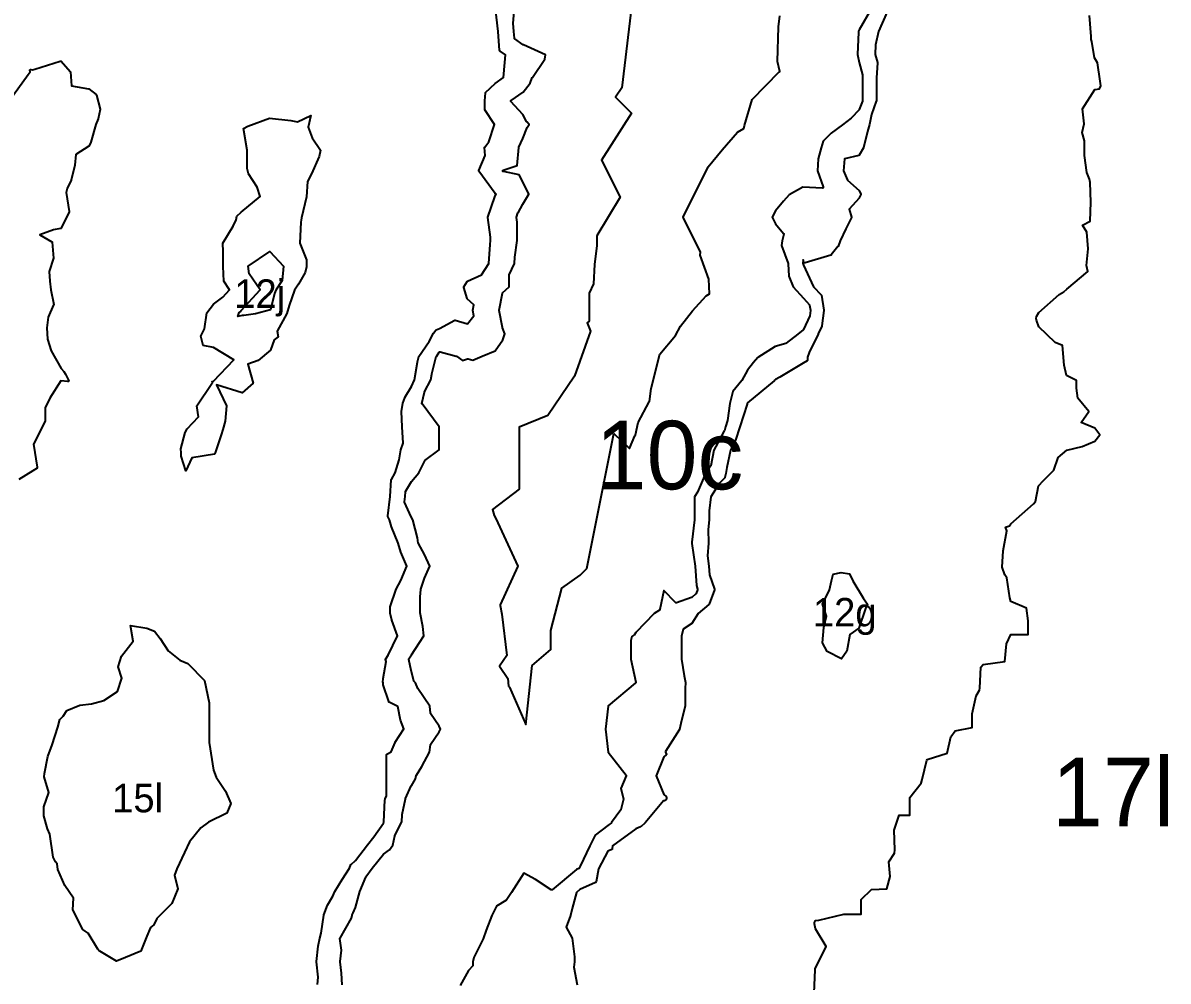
# Model space of a CAD drawing. Header units: millimetres. Extents: x 0 to 500, y 0 to 700.
# Drawn here: x 83.2 to 183.5, y 267.6 to 351.6 of the extents above; entities that cross this region are included whole.
import ezdxf
from ezdxf.enums import TextEntityAlignment as Align

# ---------------------------------------------------------------- set-up
doc = ezdxf.new("R2010")
doc.units = ezdxf.units.MM
doc.layers.add('CORTE', color=1, linetype='Continuous')
doc.layers.add('GRABADO', color=5, linetype='Continuous')

msp = doc.modelspace()

# ---------------------------------------------------------------- linework, layer by layer
at = {"layer": 'CORTE'}
for points in [[(109.01, 267.31), (109.05, 267.95), (108.9, 269.3), (108.9, 269.31), (108.9, 269.32), (109.06, 270.68), (109.06, 270.68), (109.2, 271.36), (109.2, 271.36), (109.32, 271.82), (109.54, 273.4), (109.55, 273.41), (109.55, 273.41), (109.88, 274.27), (109.88, 274.27), (110.35, 275.06), (110.51, 275.45), (110.51, 275.46), (110.51, 275.46), (111.15, 276.52), (111.15, 276.52), (111.79, 277.5), (111.93, 277.82), (111.93, 277.83), (111.94, 277.83), (111.94, 277.84), (111.95, 277.84), (112.34, 278.19), (113.39, 279.55), (113.94, 280.24), (114.77, 281.46), (114.82, 281.56), (114.91, 283.46), (114.91, 283.46), (114.91, 283.47), (114.93, 283.59), (114.93, 283.6), (114.94, 283.61), (115.03, 283.82), (115.03, 285.61), (115.03, 287.43), (115.03, 287.43), (115.03, 287.44), (115.04, 287.45), (115.04, 287.45), (115.04, 287.46), (115.05, 287.47), (115.05, 287.47), (115.06, 287.48), (115.06, 287.48), (115.06, 287.49), (115.07, 287.49), (115.46, 287.7), (115.79, 288.53), (115.79, 288.54), (115.79, 288.54), (116.56, 289.7), (116.26, 290.46), (116.26, 290.46), (116.26, 290.47), (116.05, 291.68), (115.27, 292.06), (115.26, 292.06), (115.26, 292.07), (115.25, 292.08), (115.24, 292.09), (115.24, 292.09), (115.24, 292.1), (114.76, 293.58), (114.76, 293.58), (114.74, 293.76), (114.73, 293.76), (114.73, 293.77), (114.76, 294.11), (114.76, 294.11), (115, 295.6), (114.96, 295.79), (114.96, 295.79), (114.96, 295.8), (114.96, 295.81), (114.96, 295.82), (114.96, 295.82), (114.96, 295.83), (114.96, 295.84), (114.97, 295.84), (115.18, 296.18), (116, 297.85), (115.51, 299.23), (115.51, 299.24), (115.36, 299.86), (115.36, 299.87), (115.36, 299.88), (115.36, 300.38), (115.36, 300.39), (115.36, 300.39), (115.36, 300.4), (115.89, 301.95), (115.89, 301.95), (116.29, 302.72), (116.83, 303.96), (116.29, 305.2), (116.29, 305.2), (116.06, 305.97), (115.48, 307.41), (115.48, 307.42), (115.31, 308.01), (115.16, 308.33), (115.16, 308.33), (115.16, 308.34), (115.15, 308.35), (115.15, 308.36), (115.16, 308.37), (115.35, 310.08), (115.46, 311.53), (115.46, 311.54), (115.46, 311.55), (115.46, 311.55), (115.46, 311.56), (115.47, 311.56), (115.8, 312.14), (116.15, 313.28), (116.31, 314.16), (116.31, 314.16), (116.49, 314.75), (116.42, 316.18), (116.36, 317.52), (116.36, 317.52), (116.47, 318.24), (116.47, 318.24), (116.64, 318.72), (116.64, 318.73), (116.64, 318.73), (117.22, 319.72), (117.51, 320.28), (117.76, 321.85), (117.76, 321.86), (117.88, 322.32), (117.88, 322.32), (117.89, 322.33), (117.89, 322.34), (118.78, 323.64), (119.16, 324.37), (119.16, 324.38), (119.16, 324.38), (119.37, 324.64), (119.37, 324.64), (119.37, 324.64), (119.38, 324.65), (119.39, 324.65), (119.39, 324.66), (119.69, 324.79), (121.02, 325.51), (121.03, 325.51), (121.04, 325.51), (121.05, 325.51), (121.06, 325.51), (121.07, 325.51), (122.15, 325.21), (122.69, 325.9), (122.6, 326.36), (122.6, 326.37), (122.6, 326.37), (122.6, 326.38), (122.6, 326.39), (122.69, 326.85), (122.12, 327.39), (122.12, 327.39), (122.11, 327.4), (122.11, 327.41), (122.1, 327.41), (122.1, 327.42), (121.82, 328.39), (121.82, 328.4), (121.82, 328.41), (121.82, 328.41), (121.82, 328.42), (121.82, 328.43), (121.82, 328.43), (121.82, 328.44), (121.82, 328.45), (121.83, 328.45), (122.11, 328.91), (122.12, 328.92), (122.13, 328.92), (122.13, 328.93), (122.14, 328.93), (122.14, 328.93), (123.36, 329.48), (124, 330.47), (124.14, 332.15), (124.16, 332.49), (124.16, 332.8), (123.92, 334.52), (123.92, 334.52), (123.92, 334.53), (123.92, 334.54), (123.92, 334.54), (123.92, 334.55), (124.55, 336.32), (124.62, 336.53), (124.62, 336.53), (124.63, 336.54), (124.64, 336.56), (124.6, 336.57), (124.6, 336.57), (124.59, 336.57), (124.58, 336.58), (124.57, 336.59), (124.56, 336.6), (123.13, 338.56), (123.13, 338.56), (123.12, 338.57), (123.12, 338.58), (123.12, 338.58), (123.12, 338.59), (123.12, 338.6), (123.12, 338.61), (123.12, 338.62), (123.12, 338.62), (123.68, 339.94), (123.63, 340.64), (123.63, 340.64), (123.63, 340.65), (123.63, 340.66), (123.64, 340.67), (123.64, 340.67), (123.64, 340.68), (123.65, 340.68), (124, 341.14), (124.5, 342.67), (123.67, 343.94), (123.66, 343.94), (123.66, 343.95), (123.66, 343.95), (123.66, 343.96), (123.66, 343.97), (123.66, 343.97), (123.66, 344.72), (123.71, 345.42), (123.71, 345.43), (123.71, 345.44), (123.71, 345.45), (123.72, 345.45), (123.72, 345.46), (123.73, 345.46), (123.73, 345.47), (124.57, 346.25), (124.57, 346.25), (125.31, 346.79), (125.41, 348.08), (125.46, 348.75), (124.99, 349.08), (124.99, 349.08), (124.98, 349.09), (124.98, 349.1), (124.98, 349.1), (124.97, 349.11), (124.97, 349.11), (124.97, 349.12), (124.97, 349.13), (124.96, 349.13), (124.83, 350.82), (124.6, 352.81)], [(136.52, 352.96), (135.67, 345.86), (135.12, 345.04), (136.52, 343.66), (133.87, 339.54), (135.53, 336.3), (133.49, 332.9), (133.49, 332.05), (133.28, 330.38), (133.18, 328.7), (132.79, 327.88), (132.79, 325.42), (132.63, 325.27), (132.92, 324.56), (131.53, 320.6), (129.17, 317.17), (126.67, 316.13), (126.67, 310.72), (124.34, 308.93), (124.48, 308.41), (124.62, 308.15), (126.54, 303.96), (125, 300.58), (125, 300.53), (125.14, 299.75), (125.58, 296.15), (124.95, 295.19), (125.69, 294.11), (125.74, 293.45), (125.81, 293.35), (127.24, 290.08), (127.81, 295.25), (127.81, 295.25), (129.45, 296.65), (129.45, 298.33), (130.4, 302.03), (132.02, 303.17), (132.59, 303.77), (134.96, 315.59), (136.34, 314.28), (136.82, 315.39), (136.87, 315.46), (137.09, 316.54), (138.06, 318.35), (138.09, 318.39), (138.23, 319.53), (139.01, 322.55), (140.37, 324.17), (140.8, 324.98), (141.85, 326.34), (143.07, 327.66), (143.35, 327.83), (143.3, 329.11), (142.53, 331.22), (142.56, 331.47), (141.05, 334.53), (143.23, 338.96), (144.47, 340.43), (145.79, 342), (146.35, 342.31), (146.42, 342.56), (147.08, 344.85), (149.46, 347.26), (149.5, 347.29), (149.31, 348.19), (149.41, 351.23), (149.51, 352.18)], [(158.92, 352.53), (158.15, 350.81), (157.91, 349.63), (157.88, 348.8), (158.07, 348.09), (158.07, 348.08), (158.07, 348.07), (158.07, 348.07), (157.98, 346.75), (157.98, 344.71), (157.98, 344.71), (157.98, 344.7), (157.97, 344.7), (157.97, 344.69), (157.54, 343.53), (157.36, 342.66), (157.21, 342.06), (156.85, 340.62), (156.85, 340.62), (156.84, 340.61), (156.47, 339.97), (156.47, 339.96), (156.47, 339.96), (156.46, 339.96), (156.46, 339.95), (156.45, 339.94), (156.44, 339.94), (156.44, 339.94), (155.17, 339.64), (155.1, 338.61), (155.45, 337.79), (156.46, 336.87), (156.47, 336.86), (156.47, 336.86), (156.47, 336.85), (156.48, 336.85), (156.6, 336.59), (156.6, 336.59), (156.6, 336.58), (156.6, 336.57), (156.6, 336.57), (156.6, 336.56), (156.6, 336.55), (156.6, 336.54), (156.6, 336.54), (156.48, 336.23), (156.48, 336.23), (156.47, 336.22), (156.47, 336.21), (155.6, 335.25), (155.79, 334.54), (155.79, 334.54), (155.79, 334.53), (155.79, 334.52), (155.79, 334.52), (155.79, 334.51), (155.79, 334.5), (155.79, 334.5), (155.31, 333.52), (154.79, 332.46), (154.62, 331.97), (154.62, 331.97), (154.61, 331.96), (154.02, 331.23), (154.02, 331.22), (154.01, 331.22), (154.01, 331.21), (154, 331.21), (153.99, 331.2), (151.72, 330.53), (151.72, 330.53), (151.71, 330.53), (151.69, 330.53), (151.68, 330.53), (151.68, 330.53), (151.66, 330.53), (151.66, 330.54), (151.65, 330.54), (151.64, 330.55), (151.64, 330.56), (151.63, 330.57), (151.63, 330.57), (151.63, 330.57), (151.56, 330.79), (151.53, 330.52), (151.54, 330.47), (151.54, 330.47), (151.55, 330.46), (151.55, 330.45), (151.55, 330.43), (151.59, 330.33), (152.47, 328.45), (153.15, 327.73), (153.15, 327.73), (153.16, 327.72), (153.16, 327.72), (153.16, 327.71), (153.16, 327.7), (153.16, 327.7), (153.38, 326.38), (153.38, 326.38), (153.38, 326.37), (153.38, 326.37), (153.2, 325.02), (153.2, 325.01), (153.2, 325.01), (153.2, 325), (152.88, 324.31), (152.88, 324.3), (152.07, 322.67), (151.95, 322.28), (151.93, 322.01), (151.93, 322), (151.93, 322), (151.93, 321.99), (151.93, 321.98), (151.92, 321.98), (151.92, 321.96), (151.91, 321.96), (151.9, 321.95), (151.9, 321.95), (151.56, 321.75), (149.52, 320.53), (149.12, 320.33), (149.06, 320.27), (149.02, 320.21), (149.01, 320.21), (149.01, 320.2), (146.68, 318.27), (146.65, 318.23), (146.64, 318.21), (146.64, 318.16), (146.64, 318.15), (146, 316.16), (145.64, 315.01), (145.64, 315), (145.64, 315), (145.18, 314.12), (144.88, 312.61), (144.77, 312.09), (144.7, 311.72), (144.7, 311.72), (144.69, 311.71), (144.69, 311.7), (144.68, 311.69), (144.24, 311.25), (143.47, 310.04), (143.32, 308.81), (143.32, 308.03), (143.32, 308.03), (143.23, 307.17), (143.27, 306), (143.27, 305.99), (143.18, 304.86), (143.3, 303.96), (143.3, 303.96), (143.35, 303.22), (143.78, 301.94), (143.78, 301.94), (143.78, 301.93), (143.78, 301.92), (143.78, 301.91), (143.78, 301.9), (143.78, 301.9), (143.78, 301.89), (143.31, 300.64), (143.31, 300.63), (143.3, 300.63), (143.29, 300.62), (143.29, 300.61), (142.35, 299.83), (141.8, 298.95), (141.8, 298.95), (141.79, 298.95), (141.79, 298.94), (141.03, 298.44), (140.89, 297.83), (140.89, 295.81), (141.12, 294.36), (141.25, 293.78), (141.25, 293.77), (141.25, 293.77), (141.25, 293.76), (141.21, 293.26), (141.21, 291.73), (141.21, 291.72), (141.21, 291.71), (140.91, 290.43), (140.72, 289.67), (140.72, 289.66), (140.72, 289.66), (140.72, 289.65), (139.48, 287.73), (139.48, 287.67), (139.56, 287.52), (139.56, 287.51), (139.57, 287.51), (139.57, 287.5), (139.57, 287.49), (139.57, 287.48), (139.57, 287.48), (139.57, 287.47), (139.57, 287.46), (139.56, 287.45), (139.56, 287.44), (139.55, 287.44), (139.55, 287.43), (139.54, 287.43), (139.35, 287.27), (138.69, 285.61), (139.35, 283.96), (139.54, 283.8), (139.55, 283.8), (139.55, 283.79), (139.56, 283.79), (139.56, 283.78), (139.56, 283.77), (139.57, 283.77), (139.57, 283.76), (139.57, 283.75), (139.57, 283.75), (139.57, 283.58), (139.57, 283.57), (139.57, 283.56), (139.57, 283.56), (139.56, 283.55), (139.56, 283.54), (139.56, 283.53), (139.55, 283.53), (139.55, 283.52), (139.54, 283.52), (139.44, 283.43), (139.44, 283.43), (139.42, 283.42), (139.41, 283.42), (139.4, 283.42), (139.39, 283.42), (139.32, 283.42), (137.72, 281.49), (137.72, 281.49), (137.32, 281.13), (137.31, 281.12), (137.3, 281.12), (136.88, 280.95), (134.85, 279.46), (134.83, 279.2), (134.83, 279.19), (134.83, 279.18), (134.83, 279.17), (134.82, 279.17), (134.82, 279.16), (134.81, 279.15), (134.8, 279.14), (134.79, 279.14), (134.45, 279.01), (133.62, 277.44), (133.41, 276.3), (133.4, 276.29), (133.4, 276.29), (133.4, 276.28), (133.4, 276.27), (133.39, 276.27), (133.39, 276.26), (133.38, 276.26), (133.38, 276.25), (133.37, 276.25), (133.37, 276.25), (132, 275.65), (131.68, 275.38), (131.32, 273.96), (131.17, 273.37), (131.17, 273.36), (130.78, 272.35), (131.3, 271.38), (131.3, 271.38), (131.3, 271.37), (131.3, 271.36), (131.31, 271.36), (131.52, 269.74), (131.52, 269.74), (131.52, 269.3), (131.52, 269.3), (131.45, 268.83), (131.76, 267.28)], [(152.53, 266.58), (152.61, 268.6), (152.61, 268.62), (152.62, 268.64), (152.62, 268.7), (153.56, 270.64), (152.63, 272.19), (152.55, 272.62), (152.55, 272.68), (152.55, 272.76), (152.65, 272.92), (152.92, 272.95), (155.13, 273.49), (156.63, 273.49), (156.63, 274.75), (157.56, 275.63), (158.88, 275.7), (159.18, 276.77), (159.06, 278.07), (159.57, 278.82), (159.6, 279.1), (159.54, 280.85), (159.98, 282.16), (160.9, 282.16), (160.9, 283.69), (161.91, 284.95), (161.99, 285.28), (162.4, 286.98), (162.43, 287.03), (164.19, 287.57), (164.51, 289.02), (164.88, 289.55), (166.36, 289.83), (166.36, 291.03), (166.71, 292.6), (167, 293.09), (167.04, 293.29), (167.12, 295.13), (167.34, 295.35), (169.23, 295.6), (169.37, 297.16), (169.77, 297.98), (171.27, 297.98), (171.27, 299.17), (171.14, 300.29), (169.75, 300.87), (169.67, 301.2), (169.4, 302.94), (169.23, 303.22), (168.99, 303.87), (169.08, 305.3), (169.41, 307.05), (169.28, 307.37), (169.63, 307.51), (169.76, 307.67), (171.73, 309.42), (171.93, 309.62), (172.19, 311), (172.63, 311.46), (173.52, 312.38), (173.9, 313.49), (174.67, 314.13), (176.01, 314.45), (177.11, 314.91), (177.56, 315.48), (177.11, 316.05), (175.91, 316.55), (176.58, 317.52), (175.64, 318.69), (175.51, 319.55), (175.51, 320.24), (174.64, 320.67), (174.44, 321.58), (174.29, 323.29), (173.65, 323.57), (172.2, 324.92), (172.01, 325.51), (171.98, 325.67), (172.01, 325.85), (172.2, 326.18), (173.99, 327.77), (174.4, 327.99), (174.66, 328.23), (176.51, 329.78), (176.4, 330.3), (176.53, 331.78), (176.41, 333.24), (176.04, 333.85), (176.71, 334.18), (176.78, 335.86), (176.7, 337.58), (176.64, 337.88), (176.41, 338.44), (176.2, 339.93), (176.2, 341.23), (176, 341.97), (176.19, 342.72), (176.03, 344.03), (177.11, 345.74), (177.52, 345.78), (177.65, 346.06), (177.59, 346.46), (177.34, 348.06), (177.08, 348.5), (176.87, 349.93), (176.8, 350.11), (176.79, 350.36), (176.64, 352.2)], [(82.35, 345.26), (83.65, 347.04), (83.8, 347.27), (83.78, 347.38), (83.78, 347.39), (83.78, 347.4), (83.78, 347.41), (83.78, 347.41), (83.78, 347.42), (83.79, 347.43), (83.79, 347.44), (83.79, 347.44), (83.8, 347.45), (83.8, 347.45), (83.81, 347.46), (83.82, 347.46), (83.83, 347.46), (83.84, 347.47), (83.85, 347.47), (83.85, 347.47), (83.86, 347.47), (83.87, 347.47), (84.01, 347.44), (84.21, 347.51), (86.44, 348.21), (86.45, 348.22), (86.46, 348.22), (86.46, 348.22), (86.47, 348.22), (86.48, 348.22), (86.48, 348.22), (86.49, 348.21), (86.5, 348.21), (86.5, 348.21), (86.51, 348.2), (86.52, 348.2), (87.32, 347.31), (87.32, 347.3), (87.33, 347.29), (87.33, 347.29), (87.33, 347.28), (87.33, 347.28), (87.34, 347.27), (87.44, 346.04), (88.92, 345.79), (88.93, 345.79), (88.94, 345.79), (88.94, 345.79), (88.95, 345.78), (88.95, 345.78), (89.61, 345.28), (89.61, 345.27), (89.62, 345.27), (89.62, 345.26), (89.63, 345.26), (89.63, 345.24), (89.95, 344.01), (89.95, 344.01), (89.96, 344), (89.96, 343.99), (89.96, 343.98), (89.96, 343.98), (89.78, 343.16), (89.78, 343.16), (89.78, 343.15), (89.57, 342.66), (89.12, 341.12), (89.12, 341.12), (88.98, 340.78), (88.98, 340.77), (88.97, 340.76), (88.96, 340.75), (88.96, 340.75), (88.95, 340.75), (87.82, 340.02), (87.72, 339.09), (87.72, 339.09), (87.42, 337.79), (87.42, 337.78), (87.41, 337.77), (87.07, 337.04), (86.98, 336.69), (87.24, 335.04), (87.24, 335.03), (87.24, 335.02), (87.24, 335.02), (87.23, 335.01), (87.23, 335), (86.53, 333.58), (86.53, 333.57), (86.52, 333.56), (86.52, 333.56), (86.51, 333.55), (86.51, 333.55), (86.5, 333.55), (86.5, 333.54), (86.49, 333.54), (86.48, 333.54), (86.48, 333.54), (85.86, 333.44), (84.66, 332.98), (85.71, 332.39), (85.71, 332.39), (85.72, 332.39), (85.73, 332.38), (85.73, 332.37), (85.73, 332.37), (85.74, 332.36), (85.74, 332.36), (85.74, 332.35), (85.74, 332.34), (85.75, 332.34), (85.86, 330.96), (85.86, 330.95), (85.86, 330.94), (85.47, 329.79), (85.53, 328.92), (85.62, 328.16), (85.88, 326.89), (85.88, 326.88), (85.88, 326.87), (85.88, 326.86), (85.87, 326.85), (85.38, 325.79), (85.28, 324.84), (85.33, 323.84), (85.65, 322.83), (86.53, 321.29), (86.76, 321.01), (86.9, 320.8), (86.9, 320.8), (87.18, 320.25), (87.19, 320.24), (87.19, 320.24), (87.19, 320.23), (87.19, 320.22), (87.19, 320.21), (87.19, 320.21), (87.19, 320.2), (87.18, 320.19), (87.18, 320.18), (87.18, 320.18), (87.17, 320.17), (87.16, 320.16), (87.16, 320.15), (87.15, 320.15), (87.15, 320.15), (87.14, 320.15), (87.13, 320.14), (87.12, 320.14), (87.12, 320.14), (87.11, 320.14), (86.5, 320.2), (85.54, 318.69), (85.13, 317.85), (85.13, 316.68), (85.12, 316.67), (85.12, 316.66), (85.12, 316.66), (84.12, 314.65), (84.12, 314.64), (84.12, 314.64), (84.44, 312.63), (84.44, 312.62), (84.44, 312.61), (84.44, 312.6), (84.44, 312.59), (84.43, 312.58), (84.43, 312.57), (84.42, 312.56), (84.42, 312.56), (84.42, 312.55), (84.06, 312.31), (82.83, 311.57)]]:
    msp.add_lwpolyline(points, dxfattribs=at)
for points in [[(97.57, 315.99), (98.56, 317.04), (98.43, 318), (99.73, 319.96), (99.78, 320.04), (99.77, 320.13), (99.88, 320.17), (101.65, 322.04), (99.89, 323.12), (98.97, 323.29), (98.76, 324.11), (99.09, 324.76), (99.3, 326.17), (99.87, 326.93), (100.71, 327.53), (101.29, 328.18), (100.78, 328.93), (100.72, 330.21), (100.72, 331.52), (100.69, 332.27), (101.6, 333.74), (101.86, 334.31), (101.94, 334.63), (102.32, 334.98), (103.97, 336.35), (103.7, 337.16), (102.96, 338.33), (102.83, 338.8), (102.83, 340.4), (102.5, 342.3), (102.89, 342.51), (104.8, 343.21), (106.67, 343.01), (107.25, 342.9), (108.41, 343.44), (108.17, 342.44), (108.52, 341.48), (109.27, 340.42), (109.15, 339.86), (108.48, 338.33), (108.13, 337.68), (108.02, 336.31), (107.58, 334.48), (107.57, 334.28), (107.54, 334.11), (107.46, 332.26), (108.02, 330.8), (108.02, 330.2), (107.91, 329.7), (107.32, 328.66), (106.99, 328.14), (106.5, 326.81), (106.32, 326.11), (105.45, 324.55), (105.54, 324.07), (105.2, 323.79), (104.88, 322.89), (103.8, 321.99), (102.9, 321.65), (103.37, 320), (102.38, 319.14), (100.13, 319.84), (101.02, 318), (100.89, 316.68), (100.7, 315.93), (100.55, 315.46), (100.03, 313.88), (99.97, 313.78), (97.99, 313.45), (97.46, 312.31), (97.05, 313.6), (97.04, 313.9), (97.02, 314.23), (97.41, 315.68), (97.57, 315.99)], [(156.86, 301.12), (157.21, 300.63), (157.03, 300.27), (156.44, 298.54), (155.66, 297.97), (155.39, 296.51), (154.93, 295.85), (153.65, 296.49), (153.24, 297.25), (153.36, 298.59), (153.61, 299.59), (153.25, 300.63), (153.88, 301.89), (154.05, 302.67), (154.18, 303.27), (154.9, 303.42), (155.62, 303.28), (155.92, 302.69), (156.86, 301.12)], [(99.49, 288.55), (99.5, 288.53), (99.89, 286.09), (100.11, 285.48), (100.92, 284.26), (101.39, 283.17), (101.05, 282.33), (99.45, 281.54), (98.78, 281.05), (97.79, 279.8), (97.35, 278.88), (96.68, 277.46), (96.47, 276.88), (96.77, 275.7), (96.24, 274.42), (94.92, 273.1), (94.65, 272.54), (94.35, 272.3), (94.04, 271.54), (93.5, 270.23), (92.18, 269.69), (91.37, 269.35), (89.93, 270.24), (89.82, 270.3), (89.75, 270.41), (88.9, 271.81), (88.64, 271.99), (88.42, 272.14), (87.55, 273.86), (87.6, 274.87), (86.84, 276), (86.25, 277.38), (86.17, 277.88), (86.03, 278.07), (85.84, 278.46), (85.53, 280.48), (85.32, 280.95), (85.01, 282.08), (85.02, 282.89), (85.44, 284.13), (85.04, 285.52), (85.07, 285.81), (85.37, 287.29), (85.74, 288.31), (86.23, 289.87), (86.41, 290.54), (86.72, 290.83), (87.02, 291.32), (88.16, 291.79), (89.19, 291.89), (90.26, 292.19), (91.47, 292.99), (91.84, 294.14), (91.53, 295.15), (91.81, 296.09), (92.85, 297.4), (92.62, 298.77), (94.04, 298.54), (94.7, 298.26), (95.22, 297.62), (95.9, 296.56), (96.94, 295.72), (97.63, 295.43), (99.1, 293.96), (99.49, 291.99), (99.49, 291.68), (99.49, 291.43), (99.49, 288.7), (99.49, 288.55)]]:
    msp.add_lwpolyline(points, close=True, dxfattribs=at)
at = {"layer": 'GRABADO'}
for points in [[(111.16, 267.29), (111.11, 268.3), (110.99, 269.3), (110.99, 269.31), (110.99, 269.32), (111.11, 270.32), (110.96, 271.34), (110.96, 271.34), (110.96, 271.35), (110.96, 271.36), (110.96, 271.37), (110.96, 271.37), (110.96, 271.38), (110.97, 271.38), (111.97, 273.12), (112.03, 273.4), (112.03, 273.41), (112.04, 273.42), (112.04, 273.42), (112.13, 273.58), (112.32, 274.05), (112.71, 275.45), (112.71, 275.45), (113.24, 276.73), (113.24, 276.73), (113.24, 276.74), (113.79, 277.51), (114.78, 278.72), (114.78, 278.72), (114.79, 278.73), (115.3, 279.12), (115.6, 279.53), (115.76, 280.35), (115.76, 280.35), (115.77, 280.36), (116.4, 281.56), (116.43, 282.19), (116.43, 282.19), (116.43, 282.2), (116.71, 283.59), (116.71, 283.6), (116.72, 283.61), (117.21, 284.71), (117.22, 284.72), (117.58, 285.33), (117.65, 285.63), (117.65, 285.64), (117.65, 285.65), (117.66, 285.65), (118.13, 286.42), (118.81, 287.68), (118.89, 288.3), (118.89, 288.3), (118.89, 288.31), (118.89, 288.32), (118.9, 288.33), (118.9, 288.33), (119.66, 289.44), (119.77, 289.69), (119.66, 289.94), (118.9, 291.05), (118.9, 291.05), (118.89, 291.06), (118.89, 291.07), (118.89, 291.08), (118.89, 291.09), (118.85, 291.7), (117.79, 293.25), (117.79, 293.25), (117.79, 293.25), (117.59, 293.73), (117.44, 293.9), (117.43, 293.91), (117.43, 293.92), (117.43, 293.92), (117.43, 293.93), (117.21, 294.83), (116.99, 295.79), (116.99, 295.79), (116.99, 295.8), (116.99, 295.81), (116.99, 295.82), (116.99, 295.82), (116.99, 295.83), (117, 295.84), (117, 295.84), (117.22, 296.19), (117.22, 296.19), (117.94, 297.28), (118.32, 297.86), (118.22, 298.68), (118, 299.87), (118, 299.87), (117.99, 299.88), (117.99, 301.26), (117.99, 301.27), (118.04, 301.92), (118.04, 301.93), (118.04, 301.94), (118.36, 302.9), (118.36, 302.91), (118.84, 303.96), (118.37, 305), (117.84, 305.96), (117.84, 305.97), (117.83, 305.97), (117.83, 305.98), (117.83, 305.98), (117.76, 306.44), (117.34, 308.01), (117.21, 308.29), (116.63, 309.56), (116.63, 309.56), (116.63, 309.57), (116.63, 309.58), (116.63, 309.59), (116.63, 309.59), (116.68, 310.08), (116.71, 310.49), (116.71, 310.49), (116.71, 310.5), (116.72, 310.51), (116.72, 310.51), (117.22, 311.38), (117.22, 311.38), (117.22, 311.39), (117.89, 312.15), (118.39, 313.2), (118.39, 313.2), (118.4, 313.21), (118.41, 313.22), (118.41, 313.22), (119.67, 314.17), (119.67, 316.15), (119.67, 316.16), (118.17, 318.18), (118.16, 318.18), (118.16, 318.19), (118.16, 318.2), (118.15, 318.2), (118.15, 318.21), (118.15, 318.22), (118.15, 318.22), (118.15, 318.23), (118.15, 318.23), (118.38, 319.21), (118.38, 319.22), (118.38, 319.23), (118.93, 320.28), (119.02, 320.8), (119.02, 320.81), (119.4, 322.32), (119.41, 322.32), (119.41, 322.33), (119.41, 322.34), (119.67, 322.71), (119.67, 322.72), (119.68, 322.72), (119.69, 322.73), (119.69, 322.73), (119.71, 322.74), (119.72, 322.74), (119.73, 322.74), (119.74, 322.74), (121.16, 322.37), (121.17, 322.37), (121.18, 322.36), (121.71, 321.99), (122.15, 322.12), (122.17, 322.12), (122.18, 322.12), (122.19, 322.12), (122.19, 322.12), (122.6, 322.02), (123.44, 322.37), (124.57, 322.84), (125.23, 323.8), (125.42, 324.33), (125.2, 324.85), (125.2, 324.86), (125.2, 324.86), (124.93, 326.36), (124.93, 326.37), (124.93, 326.38), (124.93, 326.39), (125.2, 327.88), (125.2, 327.89), (125.2, 327.9), (125.2, 327.9), (125.21, 327.91), (125.21, 327.92), (125.22, 327.92), (125.79, 328.44), (125.79, 329.45), (125.79, 329.46), (125.79, 329.46), (125.79, 329.47), (125.8, 329.48), (125.8, 329.48), (126.27, 330.47), (126.3, 331.03), (126.3, 331.03), (126.49, 332.49), (126.49, 334.1), (126.43, 334.52), (126.43, 334.52), (126.43, 334.53), (126.43, 334.54), (126.43, 334.54), (126.43, 334.55), (126.56, 334.91), (126.56, 334.92), (126.57, 334.92), (127, 335.69), (127, 335.69), (127.52, 336.57), (127.01, 337.57), (127.01, 337.57), (126.68, 338.26), (125.29, 338.53), (125.29, 338.53), (125.27, 338.53), (125.27, 338.54), (125.26, 338.55), (125.25, 338.55), (125.25, 338.55), (125.24, 338.56), (125.24, 338.57), (125.24, 338.57), (125.24, 338.58), (125.23, 338.58), (125.23, 338.59), (125.23, 338.6), (125.23, 338.61), (125.23, 338.61), (125.23, 338.62), (125.24, 338.63), (125.24, 338.63), (125.24, 338.64), (125.25, 338.65), (125.26, 338.66), (125.26, 338.66), (125.27, 338.67), (125.28, 338.67), (126.49, 339.08), (126.64, 340.65), (126.64, 340.66), (126.64, 340.66), (126.64, 340.67), (127, 341.43), (127.38, 342.39), (127.38, 342.4), (127.38, 342.4), (127.56, 342.67), (127.33, 342.89), (127.32, 342.89), (127.32, 342.9), (127.32, 342.91), (127, 343.54), (125.95, 344.67), (125.95, 344.67), (125.94, 344.68), (125.94, 344.69), (125.94, 344.69), (125.94, 344.7), (125.94, 344.71), (125.94, 344.72), (125.94, 344.72), (125.94, 344.73), (125.94, 344.74), (125.94, 344.75), (125.94, 344.75), (125.95, 344.76), (125.95, 344.77), (125.96, 344.77), (127.01, 345.49), (127.62, 346.27), (127.82, 346.78), (127.83, 346.79), (127.83, 346.79), (128.93, 348.39), (128.97, 348.75), (127.04, 349.64), (127.03, 349.64), (126.29, 350.16), (126.28, 350.16), (126.28, 350.17), (126.27, 350.17), (126.27, 350.18), (126.27, 350.19), (126.26, 350.19), (126.26, 350.2), (126.26, 350.21), (126.26, 350.21), (126.21, 350.82), (126.13, 351.54), (126.13, 351.55), (126.13, 351.55), (126.25, 352.88)], [(157.56, 352.82), (156.48, 350.96), (156.42, 350.85), (156.41, 350.81), (156.4, 350.76), (156.33, 348.8), (156.48, 348.09), (156.77, 347.01), (156.77, 347), (156.77, 347), (156.77, 346.99), (156.76, 346.75), (156.76, 344.71), (156.76, 344.71), (156.76, 344.7), (156.75, 344.69), (156.75, 344.69), (156.48, 343.97), (156.48, 343.96), (156.47, 343.95), (156.47, 343.95), (155.77, 343.21), (155.77, 343.2), (155.01, 342.62), (155.01, 342.62), (154.01, 341.91), (153.31, 341.2), (153.15, 340.62), (152.87, 339.65), (152.8, 338.61), (153.32, 337.19), (153.32, 337.18), (153.32, 337.17), (153.32, 337.17), (153.32, 337.16), (153.32, 337.15), (153.32, 337.15), (153.32, 337.14), (153.31, 337.13), (153.31, 337.12), (153.31, 337.12), (153.3, 337.11), (153.29, 337.1), (153.28, 337.1), (153.27, 337.09), (153.27, 337.09), (153.25, 337.09), (153.24, 337.09), (151.54, 337.18), (150.32, 336.5), (149.83, 335.93), (149.14, 335.1), (148.85, 334.53), (149.14, 333.95), (149.83, 333.12), (149.84, 333.12), (149.85, 333.1), (149.85, 333.09), (149.85, 333.09), (149.85, 333.08), (149.85, 333.07), (149.85, 333.06), (149.85, 333.06), (149.72, 332.48), (149.67, 332.06), (150.25, 330.47), (150.25, 330.47), (150.25, 330.46), (150.25, 330.45), (150.29, 329.38), (150.69, 328.45), (151.58, 327.43), (152.1, 326.87), (152.11, 326.86), (152.11, 326.85), (152.12, 326.85), (152.12, 326.84), (152.12, 326.84), (152.12, 326.83), (152.2, 326.38), (152.2, 326.38), (152.2, 326.37), (152.2, 326.37), (152.14, 325.91), (152.14, 325.9), (152.13, 325.9), (152.13, 325.89), (151.59, 324.69), (151.58, 324.69), (151.58, 324.69), (151.58, 324.68), (151.57, 324.67), (151.1, 324.28), (150.07, 323.49), (150.06, 323.49), (150.05, 323.48), (150.04, 323.48), (149.11, 323.2), (147.59, 322.24), (147.2, 321.82), (146.69, 321.15), (146.19, 320.22), (146.19, 320.22), (145.39, 319.27), (145.12, 318.21), (144.93, 316.73), (144.93, 316.73), (144.75, 316.16), (144.65, 315.83), (144.64, 315.83), (144.25, 315.08), (144.25, 315.08), (143.74, 314.12), (143.46, 312.76), (143.45, 312.75), (143.45, 312.75), (143.45, 312.74), (143.45, 312.73), (143.01, 312.07), (142.31, 310.46), (142.31, 310.45), (142.3, 310.45), (142.04, 310.04), (142.03, 309.89), (142.03, 308.03), (142.03, 308.03), (141.81, 306.07), (141.81, 306.06), (141.8, 305.99), (141.8, 305.99), (141.81, 305.96), (141.81, 305.95), (141.81, 305.95), (142.08, 303.97), (142.08, 303.96), (142.2, 302.26), (142.3, 301.94), (142.31, 301.93), (142.31, 301.93), (142.31, 301.92), (142.31, 301.91), (142.31, 301.9), (142.31, 301.9), (142.3, 301.89), (142.19, 301.58), (142.18, 301.57), (142.18, 301.56), (142.17, 301.56), (142.17, 301.55), (142.16, 301.55), (141.79, 301.23), (141.78, 301.23), (141.77, 301.22), (141.76, 301.22), (140.46, 300.76), (140.45, 300.76), (140.44, 300.75), (140.42, 300.75), (140.41, 300.76), (140.41, 300.76), (140.4, 300.76), (140.38, 300.77), (139.34, 301.82), (139.01, 300.16), (139.01, 300.16), (139, 300.15), (139, 300.14), (139, 300.13), (138.99, 300.12), (138.98, 300.12), (138.5, 299.82), (136.9, 298.15), (136.74, 297.93), (136.73, 297.93), (136.73, 297.92), (136.72, 297.92), (136.54, 297.8), (136.45, 297.44), (136.45, 295.81), (136.89, 293.81), (136.89, 293.8), (136.89, 293.8), (136.89, 293.79), (136.89, 293.78), (136.89, 293.77), (136.88, 293.77), (136.88, 293.76), (136.88, 293.75), (136.87, 293.75), (136.87, 293.74), (136.84, 293.71), (136.84, 293.71), (134.46, 291.73), (134.47, 291.73), (134.47, 291.72), (134.47, 291.71), (134.24, 289.69), (134.46, 287.68), (136.04, 285.66), (136.04, 285.66), (136.05, 285.65), (136.05, 285.64), (136.05, 285.64), (136.05, 285.63), (136.05, 285.62), (136.05, 285.61), (136.05, 285.61), (136.05, 285.6), (136.05, 285.59), (136.05, 285.59), (135.59, 284.49), (135.8, 283.59), (135.81, 283.59), (135.81, 283.58), (135.81, 283.57), (135.81, 283.57), (135.8, 283.56), (135.58, 282.63), (135.58, 282.63), (135.58, 282.62), (135.57, 282.61), (134.77, 281.5), (134.76, 281.49), (134.76, 281.48), (134.75, 281.48), (134.45, 281.25), (133.34, 280.39), (132.86, 279.47), (132.02, 277.68), (131.93, 277.5), (131.93, 277.5), (131.93, 277.49), (131.92, 277.49), (131.92, 277.48), (131.91, 277.47), (131.91, 277.47), (131.9, 277.47), (131.89, 277.47), (131.69, 277.4), (129.56, 275.62), (129.55, 275.62), (129.55, 275.61), (129.54, 275.61), (129.53, 275.61), (129.52, 275.6), (129.5, 275.6), (129.49, 275.61), (129.49, 275.61), (129.48, 275.61), (129.47, 275.61), (129.47, 275.61), (128.1, 276.51), (127.09, 277.07), (125.99, 275.38), (125.53, 274.68), (125.52, 274.67), (125.52, 274.67), (125.51, 274.66), (125.51, 274.66), (125.5, 274.66), (124.68, 274.17), (124.28, 273.36), (123.79, 272.07), (123.5, 271.32), (123.5, 271.32), (122.71, 269.68), (122.62, 269.3), (122.62, 269), (122.62, 268.99), (122.62, 268.99), (122.61, 268.98), (122.61, 268.96), (122.6, 268.96), (122.6, 268.95), (122.23, 268.53), (121.5, 267.24)]]:
    msp.add_lwpolyline(points, dxfattribs=at)
msp.add_lwpolyline([(103.01, 329.59), (102.91, 330.25), (104.82, 331.52), (106.01, 330.24), (105.9, 328.99), (105.35, 328.14), (105.24, 327.85), (104.87, 326.43), (103.56, 326.06), (102.53, 325.93), (102.38, 325.93), (102.02, 325.83), (102.12, 326.18), (102.23, 326.26), (102.31, 326.35), (103.96, 328.18), (103.01, 329.59)], close=True, dxfattribs=at)

# ---------------------------------------------------------------- texts
for s, height, p in [('12j', 2.5, (103.93, 327.84)), ('10c', 6, (139.84, 313.7)), ('12g', 2.5, (155.2, 299.93)), ('17l', 6, (178.72, 284.18)), ('15l', 2.5, (93.23, 283.65))]:
    msp.add_text(s, height=height, dxfattribs=at).set_placement(p, align=Align.MIDDLE_CENTER)

doc.saveas('drawing.dxf')
